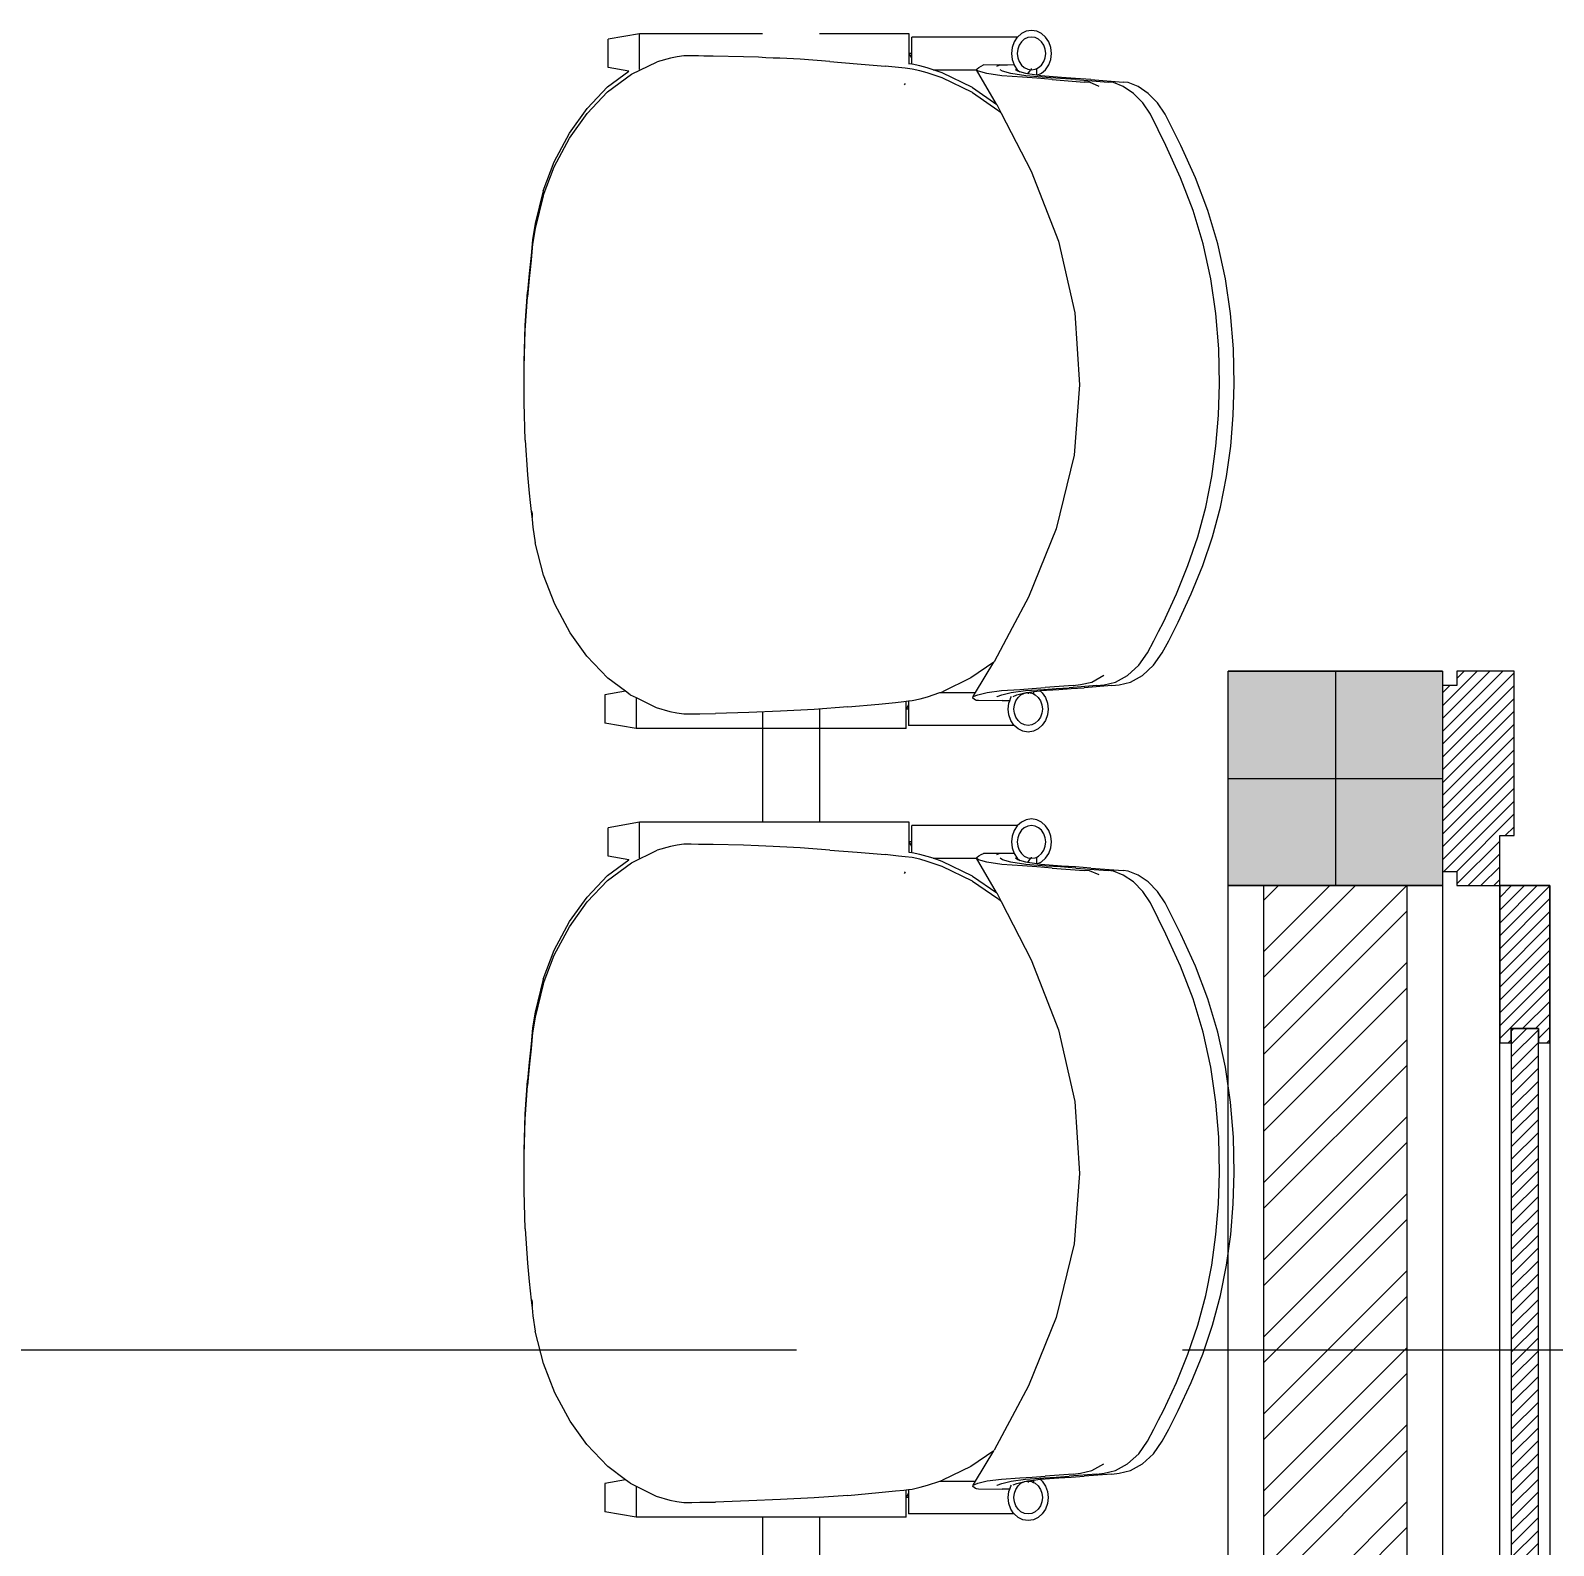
# Model space of a CAD drawing. Header units: millimetres. Extents: x -280308 to 6402717, y -14 to 2073074.
# Drawn here: x 28282 to 29347, y 750937 to 751997 of the extents above; entities that cross this region are included whole.
import ezdxf
from ezdxf.enums import TextEntityAlignment as Align

# ---------------------------------------------------------------- set-up
doc = ezdxf.new("R2010")
doc.units = ezdxf.units.MM
doc.linetypes.add('ACAD_ISO03W100', pattern=[30, 12, -18])
doc.linetypes.add('ACAD_ISO08W100', pattern=[36, 24, -3, 6, -3])
doc.layers.get('0').update_dxf_attribs({"lineweight": 0})
for name, color, linetype, lineweight in [('_Door & Window', 1, 'Continuous', 0), ('A-ALINE-1', 91, 'Continuous', 20), ('A-ALINE-3', 111, 'Continuous', 15), ('A-ALINE-6', 117, 'Continuous', 9), ('A-ANNOTATION', 144, 'Continuous', 0), ('A-Furn', 250, 'Continuous', 0), ('A-FURN-EQPM', 177, 'Continuous', 0)]:
    doc.layers.add(name, color=color, linetype=linetype, lineweight=lineweight)
doc.layers.add('A-FILL-1', color=7, linetype='Continuous', lineweight=0, true_color=0x454545)
doc.layers.add('A-TEXT', color=254, linetype='Continuous')
doc.styles.add('CENTURY', font='GOTHIC.TTF')
doc.styles.get("Standard").update_dxf_attribs({"font": 'arial.ttf'})
pattern_1 = [(135, (51.1804, 3e-10), (-4.490128, -4.490128), [])]

# ---------------------------------------------------------------- blocks, each defined once
blk = doc.blocks.new('*U539')
at = {"layer": 'A-ANNOTATION', "linetype": 'ACAD_ISO08W100', "ltscale": 0.25}
blk.add_lwpolyline([(0, -7.6411), (0, -228.3482)], dxfattribs=at)
at = {"layer": 'A-TEXT'}
blk.add_attdef('N', text='', height=0.9, dxfattribs=at).set_placement((0, 2.75), align=Align.MIDDLE_CENTER)
blk = doc.blocks.new('A$Cf37525da')
at = {"color": 124, "xscale": -360.0000000000001, "yscale": 360.0000000000001, "zscale": 360.0000000000001, "rotation": 270}
blk.add_blockref('*U539', (4643.8, -5900), dxfattribs=at)
blk = doc.blocks.new('kursi 2')
at = {"color": 0, "linetype": 'ByBlock', "lineweight": -2}
for p, q in [((149299.2, 68680.1), (149295.8, 68678.5)), ((149302.8, 68680.6), (149299.2, 68680.1)), ((149306.5, 68680.1), (149302.8, 68680.6)), ((149309.8, 68678.5), (149306.5, 68680.1)), ((149028.7, 68678.2), (149006.7, 68674.4)), ((149006.7, 68654.6), (149006.7, 68674.4)), ((149114.6, 68678.2), (149028.7, 68678.2)), ((149028.7, 68653.3), (149028.7, 68678.2)), ((149217.4, 68678.2), (149154.6, 68678.2)), ((149217.4, 68657.2), (149217.4, 68678.2)), ((149293.1, 68676), (149219.2, 68676)), ((149219.2, 68657), (149219.2, 68676)), ((149289.3, 68668.7), (149288.8, 68664.5)), ((149290.7, 68672.6), (149289.3, 68668.7)), ((149292.9, 68675.9), (149290.7, 68672.6)), ((149293.1, 68676), (149292.9, 68675.9)), ((149295.8, 68678.5), (149293.1, 68676)), ((149294.2, 68670.3), (149293.2, 68667.5)), ((149295.8, 68672.6), (149294.2, 68670.3)), ((149297.8, 68674.5), (149295.8, 68672.6)), ((149300.2, 68675.6), (149297.8, 68674.5)), ((149302.8, 68676), (149300.2, 68675.6)), ((149305.4, 68675.6), (149302.8, 68676)), ((149307.8, 68674.5), (149305.4, 68675.6)), ((149309.9, 68672.6), (149307.8, 68674.5)), ((149312.7, 68675.9), (149309.8, 68678.5)), ((149311.5, 68670.3), (149309.9, 68672.6)), ((149312.5, 68667.5), (149311.5, 68670.3)), ((149315, 68672.6), (149312.7, 68675.9)), ((149316.4, 68668.7), (149315, 68672.6)), ((149316.8, 68664.5), (149316.4, 68668.7)), ((149023, 68650), (149041.1, 68658.6)), ((149050.3, 68661.2), (149041.1, 68658.6)), ((149055, 68662.2), (149050.3, 68661.2)), ((149059.8, 68662.9), (149055, 68662.2)), ((149064.9, 68662.8), (149059.8, 68662.9)), ((149070, 68662.8), (149064.9, 68662.8)), ((149073.6, 68662.7), (149070, 68662.8)), ((149080.2, 68662.6), (149073.6, 68662.7)), ((149101.4, 68662.1), (149080.2, 68662.6)), ((149111.8, 68661.8), (149101.4, 68662.1)), ((149117, 68661.5), (149111.8, 68661.8)), ((149122.2, 68661.3), (149117, 68661.5)), ((149126.9, 68661.1), (149122.2, 68661.3)), ((149131.7, 68660.9), (149126.9, 68661.1)), ((149141.1, 68660.4), (149131.7, 68660.9)), ((149161.8, 68658.9), (149141.1, 68660.4)), ((149161.8, 68658.9), (149181, 68657.3)), ((149219.2, 68664.5), (149217.4, 68664.5)), ((149219.2, 68661.5), (149217.4, 68664.5)), ((149288.8, 68664.5), (149289.3, 68660.3)), ((149289.3, 68660.3), (149290.7, 68656.5)), ((149293.2, 68667.5), (149292.8, 68664.5)), ((149292.8, 68664.5), (149293.2, 68661.5)), ((149293.2, 68661.5), (149294.2, 68658.8)), ((149294.2, 68658.8), (149295.8, 68656.4)), ((149309.9, 68656.4), (149311.5, 68658.8)), ((149311.5, 68658.8), (149312.5, 68661.5)), ((149312.8, 68664.5), (149312.5, 68667.5)), ((149312.5, 68661.5), (149312.8, 68664.5)), ((149315, 68656.5), (149316.4, 68660.3)), ((149316.4, 68660.3), (149316.8, 68664.5)), ((149006.4, 68641.1), (149021.2, 68652.1)), ((149006.4, 68637.6), (149023, 68650)), ((149021.2, 68652.1), (149006.7, 68654.6)), ((149021.2, 68652.1), (149021.3, 68652.1)), ((149181, 68657.3), (149200.5, 68655.6)), ((149209.9, 68654.6), (149200.5, 68655.6)), ((149214.6, 68654.1), (149209.9, 68654.6)), ((149219.3, 68653.5), (149214.6, 68654.1)), ((149219.2, 68657), (149217.4, 68657.2)), ((149217.4, 68657.1), (149217.4, 68657.2)), ((149219.3, 68657), (149219.2, 68657)), ((149224.7, 68655.8), (149219.3, 68657)), ((149224.7, 68652.3), (149219.3, 68653.5)), ((149230, 68654.4), (149224.7, 68655.8)), ((149230, 68650.9), (149224.7, 68652.3)), ((149234, 68653), (149230, 68654.4)), ((149240.4, 68647.4), (149230, 68650.9)), ((149240.4, 68650.9), (149234, 68653)), ((149234, 68653), (149264.3, 68653)), ((149261.5, 68640.6), (149240.4, 68650.9)), ((149261.5, 68637.1), (149240.4, 68647.4)), ((149264.2, 68653.1), (149264.9, 68653.8)), ((149265.8, 68652.1), (149264.2, 68653.1)), ((149264.3, 68653), (149264.2, 68653.1)), ((149278.4, 68629.1), (149264.3, 68653)), ((149264.9, 68653.8), (149266.1, 68654.7)), ((149271.6, 68650.5), (149265.8, 68652.1)), ((149266.1, 68654.7), (149267.7, 68655.7)), ((149267.7, 68655.7), (149269.4, 68656.5)), ((149280.2, 68656.4), (149269.4, 68656.5)), ((149282.2, 68648.9), (149271.6, 68650.5)), ((149278.6, 68655.7), (149280.2, 68656.4)), ((149280.2, 68656.4), (149280.3, 68656.5)), ((149286, 68656.4), (149280.2, 68656.4)), ((149290.7, 68656.4), (149280.3, 68656.5)), ((149281, 68653), (149280.9, 68653)), ((149282.5, 68652), (149281, 68653)), ((149296.5, 68647.8), (149282.2, 68648.9)), ((149288.3, 68650.4), (149282.5, 68652)), ((149298.9, 68648.8), (149288.3, 68650.4)), ((149290.7, 68656.5), (149290.7, 68656.4)), ((149290.7, 68656.4), (149292.9, 68653.1)), ((149293.2, 68652), (149291.7, 68653)), ((149292.9, 68653.1), (149294.7, 68651.6)), ((149294.7, 68651.6), (149293.2, 68652)), ((149299, 68650.4), (149294.7, 68651.6)), ((149295.8, 68656.4), (149297.8, 68654.6)), ((149306.5, 68647.1), (149296.5, 68647.8)), ((149297.8, 68654.6), (149300.2, 68653.4)), ((149313.2, 68647.7), (149298.9, 68648.8)), ((149300.1, 68650.2), (149299, 68650.4)), ((149302, 68652.8), (149300.1, 68650.2)), ((149306.5, 68649.2), (149300.1, 68650.2)), ((149300.2, 68653.4), (149302.8, 68653)), ((149302.8, 68653), (149302.8, 68653.9)), ((149302.8, 68653), (149305.4, 68653.4)), ((149305.4, 68653.4), (149306.5, 68653.9)), ((149306.5, 68653.9), (149307.8, 68654.6)), ((149306.5, 68649.2), (149306.5, 68653.9)), ((149306.9, 68649.2), (149306.5, 68649.2)), ((149306.9, 68649.2), (149309.8, 68650.6)), ((149309.5, 68648.8), (149306.9, 68649.2)), ((149307.8, 68654.6), (149309.9, 68656.4)), ((149323.8, 68647.7), (149309.5, 68648.8)), ((149309.8, 68650.6), (149312.7, 68653.1)), ((149312.7, 68653.1), (149315, 68656.5)), ((149323.2, 68647), (149313.2, 68647.7)), ((149333.7, 68647), (149323.8, 68647.7)), ((148992, 68626), (149006.4, 68641.1)), ((148992, 68622.5), (149006.4, 68637.6)), ((149214.4, 68643.6), (149213.8, 68642.6)), ((149261.5, 68640.6), (149278.5, 68628.9)), ((149261.5, 68637.1), (149279.3, 68624.9)), ((149317.2, 68646.3), (149306.5, 68647.1)), ((149317.2, 68646.3), (149339.8, 68644.5)), ((149333.9, 68646.2), (149323.2, 68647)), ((149344.3, 68646.2), (149333.7, 68647)), ((149333.9, 68646.2), (149356.5, 68644.5)), ((149343.4, 68644.3), (149339.8, 68644.5)), ((149350.3, 68641.5), (149343.4, 68644.3)), ((149344.3, 68646.2), (149366.9, 68644.5)), ((149360.1, 68644.2), (149356.5, 68644.5)), ((149367, 68641.4), (149360.1, 68644.2)), ((149370.4, 68644.2), (149366.9, 68644.5)), ((149374.2, 68636.5), (149367, 68641.4)), ((149377.4, 68641.4), (149370.4, 68644.2)), ((149384.5, 68636.5), (149377.4, 68641.4)), ((148979.7, 68608.7), (148992, 68626)), ((149278.4, 68629.1), (149278.5, 68628.9)), ((149278.5, 68628.9), (149281.6, 68622.8)), ((149380.8, 68629.9), (149374.2, 68636.5)), ((149386, 68622), (149380.8, 68629.9)), ((149391.1, 68629.9), (149384.5, 68636.5)), ((149396.3, 68622), (149391.1, 68629.9)), ((148979.7, 68605.3), (148992, 68622.5)), ((149279.3, 68624.9), (149281.6, 68622.8)), ((149281.6, 68622.8), (149302.7, 68582.1)), ((149396.9, 68600), (149386, 68622)), ((149407.2, 68600), (149396.3, 68622)), ((148969.1, 68588.7), (148979.7, 68608.7)), ((148969.1, 68585.3), (148979.7, 68605.3)), ((149407.1, 68577.6), (149396.9, 68600)), ((149417.5, 68577.6), (149407.2, 68600)), ((148961.3, 68568.5), (148969.1, 68588.7)), ((148961.3, 68565), (148969.1, 68585.3)), ((149302.7, 68582.1), (149321.8, 68533.1)), ((149415.9, 68554.7), (149407.1, 68577.6)), ((149426.2, 68554.7), (149417.5, 68577.6)), ((148961.3, 68568.5), (148955.6, 68545.5)), ((148961.3, 68565), (148955.6, 68542.1)), ((149422.9, 68531.3), (149415.9, 68554.7)), ((149433.2, 68531.3), (149426.2, 68554.7)), ((148955.6, 68545.5), (148953.9, 68534.4)), ((148955.6, 68542.1), (148953.9, 68531)), ((148953.9, 68534.4), (148953.3, 68528.8)), ((148953.9, 68531), (148953.3, 68525.4)), ((149321.8, 68533.1), (149333.1, 68483)), ((149428.2, 68506.9), (149422.9, 68531.3)), ((149438.5, 68506.9), (149433.2, 68531.3)), ((148952.9, 68523.2), (148952.2, 68516.9)), ((148952.9, 68519.8), (148952.2, 68513.4)), ((148953.3, 68528.8), (148952.9, 68523.2)), ((148953.3, 68525.4), (148952.9, 68519.8)), ((148951.5, 68510.5), (148950.3, 68497.7)), ((148952.2, 68516.9), (148951.5, 68510.5)), ((148952.2, 68513.4), (148951.5, 68507.1)), ((148951.5, 68507.1), (148950.3, 68494.3)), ((149431.8, 68482.5), (149428.2, 68506.9)), ((149442.1, 68482.5), (149438.5, 68506.9)), ((148948.8, 68474.1), (148950.3, 68497.7)), ((148948.8, 68470.6), (148950.3, 68494.3)), ((149333.1, 68483), (149336.5, 68432.6)), ((149433.8, 68457.9), (149431.8, 68482.5)), ((149444.1, 68457.9), (149442.1, 68482.5)), ((148947.9, 68448.6), (148948.8, 68474.1)), ((148947.9, 68445.1), (148948.8, 68470.6)), ((149434.3, 68433.1), (149433.8, 68457.9)), ((149444.6, 68433.1), (149444.1, 68457.9)), ((148947.9, 68445.1), (148947.9, 68448.6)), ((148947.9, 68423.6), (148947.9, 68445.1)), ((148947.9, 68423.5), (148947.9, 68423.6)), ((148947.9, 68420.1), (148947.9, 68423.5)), ((149336.5, 68432.6), (149332.6, 68383.5)), ((149433.6, 68411.4), (149434.3, 68433.1)), ((149443.9, 68411.4), (149444.6, 68433.1)), ((148948.8, 68393.9), (148947.9, 68420.1)), ((149431.9, 68389.9), (149433.6, 68411.4)), ((149442.2, 68389.9), (149443.9, 68411.4)), ((148948.8, 68393.9), (148950.4, 68369.8)), ((149332.6, 68383.5), (149320.2, 68331.9)), ((149428.9, 68368.5), (149431.9, 68389.9)), ((149439.2, 68368.5), (149442.2, 68389.9)), ((148950.4, 68369.8), (148951.6, 68356.9)), ((149424.7, 68347.2), (149428.9, 68368.5)), ((149435, 68347.2), (149439.2, 68368.5)), ((148951.6, 68356.9), (148952.3, 68350.5)), ((148952.3, 68350.5), (148953, 68344.1)), ((148953, 68344.1), (148953.5, 68338.6)), ((148953.3, 68344.1), (148953.5, 68342.1)), ((148953.5, 68342.1), (148953.7, 68339.8)), ((148953.5, 68338.6), (148954.1, 68333.2)), ((149419.1, 68326.5), (149424.7, 68347.2)), ((149429.4, 68326.5), (149435, 68347.2)), ((148954.1, 68333.2), (148955.8, 68322.2)), ((149320.2, 68331.9), (149300.8, 68284.1)), ((148961.6, 68299.6), (148955.8, 68322.2)), ((149412.3, 68306.3), (149419.1, 68326.5)), ((149422.6, 68306.3), (149429.4, 68326.5)), ((148969.4, 68279.2), (148961.6, 68299.6)), ((149404.2, 68286.4), (149412.3, 68306.3)), ((149414.5, 68286.4), (149422.6, 68306.3)), ((149395.1, 68266.8), (149404.2, 68286.4)), ((149405.4, 68266.8), (149414.5, 68286.4)), ((148980.1, 68259.3), (148969.4, 68279.2)), ((149300.8, 68284.1), (149289.4, 68262.7)), ((149391.8, 68260.2), (149395.1, 68266.8)), ((149402.1, 68260.2), (149405.4, 68266.8)), ((148991.9, 68242.9), (148980.1, 68259.3)), ((149289.4, 68262.7), (149276.8, 68239)), ((149384, 68245.3), (149388.4, 68253.7)), ((149388.4, 68253.7), (149391.8, 68260.2)), ((149394.3, 68245.3), (149398.8, 68253.7)), ((149398.8, 68253.7), (149402.1, 68260.2)), ((149006.6, 68227.6), (148991.9, 68242.9)), ((149377.9, 68236.6), (149384, 68245.3)), ((149388.2, 68236.6), (149394.3, 68245.3)), ((149276.5, 68238.6), (149260.5, 68227.7)), ((149263.8, 68217.4), (149276.5, 68238.6)), ((149276.5, 68238.6), (149276.8, 68239)), ((149370.1, 68229.5), (149377.9, 68236.6)), ((149380.4, 68229.5), (149388.2, 68236.6)), ((149018.9, 68218.4), (149006.6, 68227.6)), ((149260.5, 68227.7), (149240.5, 68218)), ((149332, 68222.4), (149312.5, 68220.9)), ((149348.6, 68222.3), (149329.2, 68220.8)), ((149332, 68222.4), (149337.1, 68223)), ((149337.1, 68223), (149345, 68224.8)), ((149359, 68222.3), (149339.7, 68220.8)), ((149345, 68224.8), (149353.4, 68229.6)), ((149348.6, 68222.3), (149353.8, 68222.9)), ((149353.8, 68222.9), (149361.7, 68224.7)), ((149359, 68222.3), (149364.2, 68222.9)), ((149361.7, 68224.7), (149370.1, 68229.5)), ((149364.2, 68222.9), (149372.1, 68224.7)), ((149372.1, 68224.7), (149380.4, 68229.5)), ((149018.9, 68218.4), (149004.4, 68215.9)), ((149004.4, 68215.9), (149004.4, 68196)), ((149022.2, 68215.9), (149018.9, 68218.4)), ((149022.2, 68215.9), (149026.4, 68213.9)), ((149026.4, 68213.9), (149040.3, 68207)), ((149026.4, 68213.9), (149026.4, 68192.2)), ((149196.1, 68209.3), (149207.8, 68210.5)), ((149207.8, 68210.5), (149213.6, 68211.2)), ((149213.6, 68211.2), (149215.1, 68211.4)), ((149215.1, 68211.4), (149216.9, 68211.6)), ((149215.1, 68192.2), (149215.1, 68211.4)), ((149216.9, 68211.6), (149219.5, 68211.9)), ((149216.9, 68211.6), (149216.9, 68194.4)), ((149219.5, 68211.9), (149224.9, 68213.1)), ((149224.9, 68213.1), (149230.2, 68214.5)), ((149230.2, 68214.5), (149238.8, 68217.4)), ((149238.8, 68217.4), (149240.5, 68218)), ((149238.8, 68217.4), (149263.8, 68217.4)), ((149261.9, 68213.6), (149262, 68214.6)), ((149263.6, 68212.1), (149261.9, 68213.6)), ((149262, 68214.6), (149263.8, 68217.4)), ((149262, 68214.6), (149265.3, 68215.9)), ((149264.5, 68211.9), (149263.6, 68212.1)), ((149265.7, 68211.8), (149264.5, 68211.9)), ((149265.3, 68215.9), (149271.9, 68217.6)), ((149282.4, 68211.7), (149265.7, 68211.8)), ((149271.9, 68217.6), (149281.9, 68218.8)), ((149278.7, 68214.5), (149278.8, 68214.6)), ((149278.8, 68214.6), (149282, 68215.8)), ((149281.9, 68218.8), (149294.8, 68219.7)), ((149282, 68215.8), (149288.6, 68217.5)), ((149283.8, 68211.7), (149282.4, 68211.8)), ((149283.8, 68211.7), (149282.4, 68211.7)), ((149287.6, 68211.7), (149283.8, 68211.7)), ((149287, 68210.1), (149287.6, 68211.7)), ((149287.6, 68211.7), (149288.4, 68214)), ((149288.4, 68214), (149288.9, 68214.7)), ((149288.6, 68217.5), (149298.6, 68218.8)), ((149290.1, 68214.8), (149292.7, 68215.8)), ((149290.9, 68208.9), (149291.9, 68211.7)), ((149291.9, 68211.7), (149293.5, 68214.1)), ((149292.7, 68215.8), (149299.2, 68217.5)), ((149293.5, 68214.1), (149295.5, 68215.9)), ((149294.8, 68219.7), (149303.4, 68220.3)), ((149295.5, 68215.9), (149298, 68217.1)), ((149298, 68217.1), (149300.5, 68217.4)), ((149298.6, 68218.8), (149311.5, 68219.6)), ((149299.2, 68217.5), (149300, 68217.6)), ((149300, 68217.6), (149304.2, 68218.1)), ((149300.5, 68217.4), (149303.1, 68217.1)), ((149300.5, 68217.4), (149300.5, 68216.6)), ((149303.1, 68217.1), (149304.2, 68216.6)), ((149303.4, 68220.3), (149312.5, 68220.9)), ((149304.2, 68218.1), (149308.9, 68218.7)), ((149304.2, 68218.1), (149304.2, 68216.6)), ((149304.2, 68216.6), (149305.5, 68215.9)), ((149305.5, 68215.9), (149307.6, 68214.1)), ((149307.6, 68214.1), (149309.2, 68211.7)), ((149308.9, 68218.7), (149309.2, 68218.8)), ((149308.9, 68218.7), (149310.4, 68217.3)), ((149309.2, 68218.8), (149322, 68219.6)), ((149309.2, 68211.7), (149310.2, 68208.9)), ((149310.4, 68217.3), (149312.7, 68214)), ((149311.5, 68219.6), (149320.1, 68220.2)), ((149312.7, 68214), (149314.1, 68210.1)), ((149320.1, 68220.2), (149329.2, 68220.8)), ((149322, 68219.6), (149330.6, 68220.2)), ((149330.6, 68220.2), (149339.7, 68220.8)), ((149040.3, 68207), (149049.8, 68204.2)), ((149049.8, 68204.2), (149054.7, 68203.2)), ((149054.7, 68203.2), (149059.7, 68202.5)), ((149059.7, 68202.5), (149065.3, 68202.6)), ((149065.3, 68202.6), (149070.8, 68202.6)), ((149070.8, 68202.6), (149081.9, 68202.8)), ((149105.2, 68203.5), (149081.9, 68202.8)), ((149127.3, 68204.4), (149105.2, 68203.5)), ((149114.6, 68203.9), (149114.6, 68126.7)), ((149150.8, 68205.7), (149127.3, 68204.4)), ((149174.3, 68207.5), (149150.8, 68205.7)), ((149154.6, 68206), (149154.6, 68126.7)), ((149174.3, 68207.5), (149196.1, 68209.3)), ((149216.9, 68208.9), (149215.1, 68205.9)), ((149216.9, 68205.9), (149215.1, 68205.9)), ((149286.5, 68205.9), (149287, 68210.1)), ((149287, 68201.8), (149286.5, 68205.9)), ((149288.4, 68197.9), (149287, 68201.8)), ((149290.5, 68205.9), (149290.9, 68208.9)), ((149290.9, 68203), (149290.5, 68205.9)), ((149291.9, 68200.2), (149290.9, 68203)), ((149293.5, 68197.8), (149291.9, 68200.2)), ((149309.2, 68200.2), (149307.6, 68197.8)), ((149310.2, 68203), (149309.2, 68200.2)), ((149310.2, 68208.9), (149310.5, 68205.9)), ((149310.5, 68205.9), (149310.2, 68203)), ((149314.1, 68201.8), (149312.7, 68197.9)), ((149314.1, 68210.1), (149314.5, 68205.9)), ((149314.5, 68205.9), (149314.1, 68201.8)), ((149026.4, 68192.2), (149004.4, 68196)), ((149114.6, 68192.2), (149026.4, 68192.2)), ((149154.6, 68192.2), (149114.6, 68192.2)), ((149215.1, 68192.2), (149154.6, 68192.2)), ((149290.8, 68194.4), (149216.9, 68194.4)), ((149290.6, 68194.6), (149288.4, 68197.9)), ((149290.8, 68194.4), (149290.6, 68194.6)), ((149293.5, 68192), (149290.8, 68194.4)), ((149295.5, 68196), (149293.5, 68197.8)), ((149296.9, 68190.4), (149293.5, 68192)), ((149298, 68194.8), (149295.5, 68196)), ((149300.5, 68189.8), (149296.9, 68190.4)), ((149300.5, 68194.4), (149298, 68194.8)), ((149303.1, 68194.8), (149300.5, 68194.4)), ((149304.2, 68190.4), (149300.5, 68189.8)), ((149305.5, 68196), (149303.1, 68194.8)), ((149307.5, 68192), (149304.2, 68190.4)), ((149307.6, 68197.8), (149305.5, 68196)), ((149310.4, 68194.6), (149307.5, 68192)), ((149312.7, 68197.9), (149310.4, 68194.6)), ((149028.7, 68126.7), (149006.7, 68122.9)), ((149114.6, 68126.7), (149028.7, 68126.7)), ((149028.7, 68101.7), (149028.7, 68126.7)), ((149154.6, 68126.7), (149114.6, 68126.7)), ((149217.4, 68126.7), (149154.6, 68126.7)), ((149217.4, 68105.6), (149217.4, 68126.7)), ((149295.8, 68126.9), (149293.1, 68124.5)), ((149299.2, 68128.5), (149295.8, 68126.9)), ((149302.8, 68129.1), (149299.2, 68128.5)), ((149306.5, 68128.5), (149302.8, 68129.1)), ((149309.8, 68126.9), (149306.5, 68128.5)), ((149312.7, 68124.3), (149309.8, 68126.9)), ((149006.7, 68103.1), (149006.7, 68122.9)), ((149293.1, 68124.5), (149219.2, 68124.5)), ((149219.2, 68105.4), (149219.2, 68124.5)), ((149289.3, 68117.1), (149288.8, 68113)), ((149290.7, 68121), (149289.3, 68117.1)), ((149292.9, 68124.3), (149290.7, 68121)), ((149293.2, 68115.9), (149292.8, 68113)), ((149293.1, 68124.5), (149292.9, 68124.3)), ((149294.2, 68118.7), (149293.2, 68115.9)), ((149295.8, 68121.1), (149294.2, 68118.7)), ((149297.8, 68122.9), (149295.8, 68121.1)), ((149300.2, 68124.1), (149297.8, 68122.9)), ((149302.8, 68124.5), (149300.2, 68124.1)), ((149305.4, 68124.1), (149302.8, 68124.5)), ((149307.8, 68122.9), (149305.4, 68124.1)), ((149309.9, 68121.1), (149307.8, 68122.9)), ((149311.5, 68118.7), (149309.9, 68121.1)), ((149312.5, 68115.9), (149311.5, 68118.7)), ((149312.8, 68113), (149312.5, 68115.9)), ((149315, 68121), (149312.7, 68124.3)), ((149316.4, 68117.1), (149315, 68121)), ((149316.8, 68113), (149316.4, 68117.1)), ((149023, 68098.4), (149041.1, 68107.1)), ((149050.3, 68109.7), (149041.1, 68107.1)), ((149055, 68110.6), (149050.3, 68109.7)), ((149059.8, 68111.3), (149055, 68110.6)), ((149064.9, 68111.3), (149059.8, 68111.3)), ((149070, 68111.2), (149064.9, 68111.3)), ((149073.6, 68111.2), (149070, 68111.2)), ((149080.2, 68111.1), (149073.6, 68111.2)), ((149101.4, 68110.6), (149080.2, 68111.1)), ((149111.8, 68110.2), (149101.4, 68110.6)), ((149117, 68110), (149111.8, 68110.2)), ((149122.2, 68109.8), (149117, 68110)), ((149126.9, 68109.6), (149122.2, 68109.8)), ((149131.7, 68109.3), (149126.9, 68109.6)), ((149141.1, 68108.8), (149131.7, 68109.3)), ((149161.8, 68107.3), (149141.1, 68108.8)), ((149161.8, 68107.3), (149181, 68105.8)), ((149181, 68105.8), (149200.5, 68104.1)), ((149209.9, 68103), (149200.5, 68104.1)), ((149219.2, 68113), (149217.4, 68113)), ((149219.2, 68110), (149217.4, 68113)), ((149219.2, 68105.4), (149217.4, 68105.6)), ((149217.4, 68105.6), (149217.4, 68105.6)), ((149219.3, 68105.4), (149219.2, 68105.4)), ((149224.7, 68104.2), (149219.3, 68105.4)), ((149230, 68102.8), (149224.7, 68104.2)), ((149266.1, 68103.2), (149267.7, 68104.1)), ((149267.7, 68104.1), (149269.4, 68104.9)), ((149280.2, 68104.9), (149269.4, 68104.9)), ((149278.6, 68104.1), (149280.2, 68104.9)), ((149286, 68104.9), (149280.2, 68104.9)), ((149280.2, 68104.9), (149280.3, 68104.9)), ((149290.7, 68104.9), (149280.3, 68104.9)), ((149288.8, 68113), (149289.3, 68108.8)), ((149289.3, 68108.8), (149290.7, 68104.9)), ((149290.7, 68104.9), (149290.7, 68104.9)), ((149290.7, 68104.9), (149292.9, 68101.6)), ((149292.8, 68113), (149293.2, 68110)), ((149293.2, 68110), (149294.2, 68107.2)), ((149294.2, 68107.2), (149295.8, 68104.8)), ((149295.8, 68104.8), (149297.8, 68103)), ((149307.8, 68103), (149309.9, 68104.8)), ((149309.9, 68104.8), (149311.5, 68107.2)), ((149311.5, 68107.2), (149312.5, 68110)), ((149312.5, 68110), (149312.8, 68113)), ((149312.7, 68101.6), (149315, 68104.9)), ((149315, 68104.9), (149316.4, 68108.8)), ((149316.4, 68108.8), (149316.8, 68113)), ((149006.4, 68089.5), (149021.2, 68100.5)), ((149006.4, 68086.1), (149023, 68098.4)), ((149021.2, 68100.5), (149006.7, 68103.1)), ((149021.2, 68100.5), (149021.3, 68100.6)), ((149214.6, 68102.5), (149209.9, 68103)), ((149219.3, 68102), (149214.6, 68102.5)), ((149224.7, 68100.8), (149219.3, 68102)), ((149230, 68099.4), (149224.7, 68100.8)), ((149234, 68101.5), (149230, 68102.8)), ((149240.4, 68095.9), (149230, 68099.4)), ((149240.4, 68099.3), (149234, 68101.5)), ((149234, 68101.5), (149264.3, 68101.5)), ((149261.5, 68089), (149240.4, 68099.3)), ((149261.5, 68085.6), (149240.4, 68095.9)), ((149264.2, 68101.6), (149264.9, 68102.2)), ((149265.8, 68100.5), (149264.2, 68101.6)), ((149264.3, 68101.5), (149264.2, 68101.6)), ((149278.4, 68077.5), (149264.3, 68101.5)), ((149264.9, 68102.2), (149266.1, 68103.2)), ((149271.6, 68098.9), (149265.8, 68100.5)), ((149282.2, 68097.3), (149271.6, 68098.9)), ((149281, 68101.5), (149280.9, 68101.5)), ((149282.5, 68100.4), (149281, 68101.5)), ((149296.5, 68096.2), (149282.2, 68097.3)), ((149288.3, 68098.8), (149282.5, 68100.4)), ((149298.9, 68097.2), (149288.3, 68098.8)), ((149293.2, 68100.4), (149291.7, 68101.5)), ((149292.9, 68101.6), (149294.7, 68100)), ((149294.7, 68100), (149293.2, 68100.4)), ((149299, 68098.8), (149294.7, 68100)), ((149306.5, 68095.5), (149296.5, 68096.2)), ((149297.8, 68103), (149300.2, 68101.9)), ((149313.2, 68096.1), (149298.9, 68097.2)), ((149300.1, 68098.7), (149299, 68098.8)), ((149302, 68101.3), (149300.1, 68098.7)), ((149306.5, 68097.7), (149300.1, 68098.7)), ((149300.2, 68101.9), (149302.8, 68101.5)), ((149302.8, 68101.5), (149302.8, 68102.3)), ((149302.8, 68101.5), (149305.4, 68101.9)), ((149305.4, 68101.9), (149306.5, 68102.3)), ((149306.5, 68102.3), (149307.8, 68103)), ((149306.5, 68097.7), (149306.5, 68102.3)), ((149306.9, 68097.6), (149306.5, 68097.7)), ((149317.2, 68094.7), (149306.5, 68095.5)), ((149306.9, 68097.6), (149309.8, 68099)), ((149309.5, 68097.2), (149306.9, 68097.6)), ((149323.8, 68096.1), (149309.5, 68097.2)), ((149309.8, 68099), (149312.7, 68101.6)), ((149323.2, 68095.5), (149313.2, 68096.1)), ((149317.2, 68094.7), (149339.8, 68093)), ((149333.9, 68094.7), (149323.2, 68095.5)), ((149333.7, 68095.5), (149323.8, 68096.1)), ((149344.3, 68094.7), (149333.7, 68095.5)), ((149333.9, 68094.7), (149356.5, 68092.9)), ((149344.3, 68094.7), (149366.9, 68092.9)), ((148992, 68074.4), (149006.4, 68089.5)), ((148992, 68071), (149006.4, 68086.1)), ((149214.4, 68092.1), (149213.8, 68091)), ((149261.5, 68089), (149278.5, 68077.4)), ((149261.5, 68085.6), (149279.3, 68073.4)), ((149343.4, 68092.7), (149339.8, 68093)), ((149350.3, 68089.9), (149343.4, 68092.7)), ((149360.1, 68092.6), (149356.5, 68092.9)), ((149367, 68089.8), (149360.1, 68092.6)), ((149370.4, 68092.6), (149366.9, 68092.9)), ((149374.2, 68085), (149367, 68089.8)), ((149377.4, 68089.8), (149370.4, 68092.6)), ((149380.8, 68078.4), (149374.2, 68085)), ((149384.5, 68085), (149377.4, 68089.8)), ((149391.1, 68078.4), (149384.5, 68085)), ((148979.7, 68057.2), (148992, 68074.4)), ((149278.4, 68077.5), (149278.5, 68077.4)), ((149278.5, 68077.4), (149281.6, 68071.2)), ((149279.3, 68073.4), (149281.6, 68071.2)), ((149386, 68070.4), (149380.8, 68078.4)), ((149396.3, 68070.4), (149391.1, 68078.4)), ((148979.7, 68053.7), (148992, 68071)), ((149281.6, 68071.2), (149302.7, 68030.5)), ((149396.9, 68048.5), (149386, 68070.4)), ((149407.2, 68048.5), (149396.3, 68070.4)), ((148969.1, 68037.2), (148979.7, 68057.2)), ((148969.1, 68033.7), (148979.7, 68053.7)), ((149407.1, 68026.1), (149396.9, 68048.5)), ((149417.5, 68026.1), (149407.2, 68048.5)), ((148961.3, 68016.9), (148969.1, 68037.2)), ((148961.3, 68013.5), (148969.1, 68033.7)), ((149302.7, 68030.5), (149321.8, 67981.5)), ((149415.9, 68003.2), (149407.1, 68026.1)), ((149426.2, 68003.2), (149417.5, 68026.1)), ((148961.3, 68016.9), (148955.6, 67994)), ((148961.3, 68013.5), (148955.6, 67990.5)), ((149422.9, 67979.8), (149415.9, 68003.2)), ((149433.2, 67979.8), (149426.2, 68003.2)), ((148955.6, 67994), (148953.9, 67982.9)), ((148955.6, 67990.5), (148953.9, 67979.4)), ((148953.3, 67977.3), (148952.9, 67971.7)), ((148953.9, 67982.9), (148953.3, 67977.3)), ((148953.9, 67979.4), (148953.3, 67973.8)), ((149321.8, 67981.5), (149333.1, 67931.5)), ((149428.2, 67955.4), (149422.9, 67979.8)), ((149438.5, 67955.4), (149433.2, 67979.8)), ((148952.9, 67971.7), (148952.2, 67965.3)), ((148952.9, 67968.2), (148952.2, 67961.9)), ((148953.3, 67973.8), (148952.9, 67968.2)), ((148951.5, 67959), (148950.3, 67946.2)), ((148951.5, 67955.5), (148950.3, 67942.7)), ((148952.2, 67965.3), (148951.5, 67959)), ((148952.2, 67961.9), (148951.5, 67955.5)), ((149431.8, 67930.9), (149428.2, 67955.4)), ((149442.1, 67930.9), (149438.5, 67955.4)), ((148948.8, 67922.5), (148950.3, 67946.2)), ((148948.8, 67919.1), (148950.3, 67942.7)), ((149333.1, 67931.5), (149336.5, 67881)), ((149433.8, 67906.4), (149431.8, 67930.9)), ((149444.1, 67906.4), (149442.1, 67930.9)), ((148947.9, 67897), (148948.8, 67922.5)), ((148947.9, 67893.6), (148948.8, 67919.1)), ((149434.3, 67881.6), (149433.8, 67906.4)), ((149444.6, 67881.6), (149444.1, 67906.4)), ((148947.9, 67893.6), (148947.9, 67897)), ((148947.9, 67872), (148947.9, 67893.6)), ((149336.5, 67881), (149332.6, 67831.9)), ((149433.6, 67859.9), (149434.3, 67881.6)), ((149443.9, 67859.9), (149444.6, 67881.6)), ((148947.9, 67872), (148947.9, 67872)), ((148947.9, 67868.6), (148947.9, 67872)), ((148948.8, 67842.4), (148947.9, 67868.6)), ((149431.9, 67838.4), (149433.6, 67859.9)), ((149442.2, 67838.4), (149443.9, 67859.9)), ((148948.8, 67842.4), (148950.4, 67818.3)), ((149428.9, 67817), (149431.9, 67838.4)), ((149439.2, 67817), (149442.2, 67838.4)), ((149332.6, 67831.9), (149320.2, 67780.3)), ((148950.4, 67818.3), (148951.6, 67805.4)), ((149424.7, 67795.6), (149428.9, 67817)), ((149435, 67795.6), (149439.2, 67817)), ((148951.6, 67805.4), (148952.3, 67799)), ((148952.3, 67799), (148953, 67792.5)), ((149419.1, 67774.9), (149424.7, 67795.6)), ((149429.4, 67774.9), (149435, 67795.6)), ((148953, 67792.5), (148953.5, 67787.1)), ((148953.3, 67792.6), (148953.5, 67790.5)), ((148953.5, 67790.5), (148953.7, 67788.3)), ((148953.5, 67787.1), (148954.1, 67781.6)), ((148954.1, 67781.6), (148955.8, 67770.7)), ((149320.2, 67780.3), (149300.8, 67732.6)), ((149412.3, 67754.7), (149419.1, 67774.9)), ((149422.6, 67754.7), (149429.4, 67774.9)), ((148961.6, 67748.1), (148955.8, 67770.7)), ((149404.2, 67734.9), (149412.3, 67754.7)), ((149414.5, 67734.9), (149422.6, 67754.7)), ((148969.4, 67727.7), (148961.6, 67748.1)), ((149300.8, 67732.6), (149289.4, 67711.1)), ((149395.1, 67715.3), (149404.2, 67734.9)), ((149405.4, 67715.3), (149414.5, 67734.9)), ((148980.1, 67707.8), (148969.4, 67727.7)), ((149289.4, 67711.1), (149276.8, 67687.5)), ((149391.8, 67708.7), (149395.1, 67715.3)), ((149402.1, 67708.7), (149405.4, 67715.3)), ((148991.9, 67691.4), (148980.1, 67707.8)), ((149384, 67693.8), (149388.4, 67702.1)), ((149388.4, 67702.1), (149391.8, 67708.7)), ((149394.3, 67693.8), (149398.8, 67702.1)), ((149398.8, 67702.1), (149402.1, 67708.7)), ((149006.6, 67676), (148991.9, 67691.4)), ((149377.9, 67685), (149384, 67693.8)), ((149388.2, 67685), (149394.3, 67693.8)), ((149276.5, 67687.1), (149260.5, 67676.1)), ((149263.8, 67665.9), (149276.5, 67687.1)), ((149276.5, 67687.1), (149276.8, 67687.5)), ((149345, 67673.2), (149353.4, 67678)), ((149361.7, 67673.2), (149370.1, 67677.9)), ((149370.1, 67677.9), (149377.9, 67685)), ((149372.1, 67673.2), (149380.4, 67677.9)), ((149380.4, 67677.9), (149388.2, 67685)), ((149018.9, 67666.8), (149006.6, 67676)), ((149260.5, 67676.1), (149240.5, 67666.5)), ((149271.9, 67666), (149281.9, 67667.3)), ((149281.9, 67667.3), (149294.8, 67668.2)), ((149288.6, 67665.9), (149298.6, 67667.2)), ((149294.8, 67668.2), (149303.4, 67668.7)), ((149298.6, 67667.2), (149311.5, 67668.1)), ((149303.4, 67668.7), (149312.5, 67669.4)), ((149304.2, 67666.6), (149308.9, 67667.2)), ((149308.9, 67667.2), (149310.4, 67665.8)), ((149308.9, 67667.2), (149309.2, 67667.2)), ((149309.2, 67667.2), (149322, 67668.1)), ((149311.5, 67668.1), (149320.1, 67668.6)), ((149332, 67670.8), (149312.5, 67669.4)), ((149320.1, 67668.6), (149329.2, 67669.3)), ((149322, 67668.1), (149330.6, 67668.6)), ((149348.6, 67670.7), (149329.2, 67669.3)), ((149330.6, 67668.6), (149339.7, 67669.3)), ((149332, 67670.8), (149337.1, 67671.4)), ((149337.1, 67671.4), (149345, 67673.2)), ((149359, 67670.7), (149339.7, 67669.3)), ((149348.6, 67670.7), (149353.8, 67671.4)), ((149353.8, 67671.4), (149361.7, 67673.2)), ((149359, 67670.7), (149364.2, 67671.4)), ((149364.2, 67671.4), (149372.1, 67673.2)), ((149018.9, 67666.8), (149004.4, 67664.3)), ((149004.4, 67664.3), (149004.4, 67644.5)), ((149022.2, 67664.4), (149018.9, 67666.8)), ((149022.2, 67664.4), (149026.4, 67662.3)), ((149026.4, 67662.3), (149040.3, 67655.4)), ((149026.4, 67662.3), (149026.4, 67640.7)), ((149174.3, 67655.9), (149196.1, 67657.8)), ((149196.1, 67657.8), (149207.8, 67659)), ((149207.8, 67659), (149213.6, 67659.6)), ((149213.6, 67659.6), (149215.1, 67659.8)), ((149215.1, 67659.8), (149216.9, 67660)), ((149215.1, 67640.7), (149215.1, 67659.8)), ((149216.9, 67657.4), (149215.1, 67654.4)), ((149216.9, 67660), (149219.5, 67660.3)), ((149216.9, 67660), (149216.9, 67642.9)), ((149219.5, 67660.3), (149224.9, 67661.6)), ((149224.9, 67661.6), (149230.2, 67663)), ((149230.2, 67663), (149238.8, 67665.9)), ((149238.8, 67665.9), (149240.5, 67666.5)), ((149238.8, 67665.9), (149263.8, 67665.9)), ((149261.9, 67662), (149262, 67663.1)), ((149263.6, 67660.6), (149261.9, 67662)), ((149262, 67663.1), (149263.8, 67665.9)), ((149262, 67663.1), (149265.3, 67664.4)), ((149264.5, 67660.4), (149263.6, 67660.6)), ((149265.7, 67660.2), (149264.5, 67660.4)), ((149265.3, 67664.4), (149271.9, 67666)), ((149282.4, 67660.1), (149265.7, 67660.2)), ((149278.7, 67663), (149278.8, 67663)), ((149278.8, 67663), (149282, 67664.3)), ((149282, 67664.3), (149288.6, 67665.9)), ((149283.8, 67660.2), (149282.4, 67660.1)), ((149283.8, 67660.2), (149282.4, 67660.2)), ((149287.6, 67660.2), (149283.8, 67660.2)), ((149286.5, 67654.4), (149287, 67658.6)), ((149287, 67658.6), (149287.6, 67660.2)), ((149287.6, 67660.2), (149288.4, 67662.4)), ((149288.4, 67662.4), (149288.9, 67663.1)), ((149290.1, 67663.2), (149292.7, 67664.3)), ((149290.5, 67654.4), (149290.9, 67657.4)), ((149290.9, 67657.4), (149291.9, 67660.1)), ((149291.9, 67660.1), (149293.5, 67662.5)), ((149292.7, 67664.3), (149299.2, 67665.9)), ((149293.5, 67662.5), (149295.5, 67664.4)), ((149295.5, 67664.4), (149298, 67665.5)), ((149298, 67665.5), (149300.5, 67665.9)), ((149299.2, 67665.9), (149300, 67666)), ((149300, 67666), (149304.2, 67666.6)), ((149300.5, 67665.9), (149303.1, 67665.5)), ((149300.5, 67665.9), (149300.5, 67665)), ((149303.1, 67665.5), (149304.2, 67665)), ((149304.2, 67666.6), (149304.2, 67665)), ((149304.2, 67665), (149305.5, 67664.4)), ((149305.5, 67664.4), (149307.6, 67662.5)), ((149307.6, 67662.5), (149309.2, 67660.1)), ((149309.2, 67660.1), (149310.2, 67657.4)), ((149310.2, 67657.4), (149310.5, 67654.4)), ((149310.4, 67665.8), (149312.7, 67662.4)), ((149312.7, 67662.4), (149314.1, 67658.6)), ((149314.1, 67658.6), (149314.5, 67654.4)), ((149040.3, 67655.4), (149049.8, 67652.6)), ((149049.8, 67652.6), (149054.7, 67651.7)), ((149054.7, 67651.7), (149059.7, 67651)), ((149059.7, 67651), (149065.3, 67651)), ((149065.3, 67651), (149070.8, 67651.1)), ((149070.8, 67651.1), (149081.9, 67651.2)), ((149105.2, 67652), (149081.9, 67651.2)), ((149127.3, 67652.9), (149105.2, 67652)), ((149150.8, 67654.2), (149127.3, 67652.9)), ((149174.3, 67655.9), (149150.8, 67654.2)), ((149216.9, 67654.4), (149215.1, 67654.4)), ((149287, 67650.2), (149286.5, 67654.4)), ((149288.4, 67646.3), (149287, 67650.2)), ((149290.6, 67643), (149288.4, 67646.3)), ((149290.9, 67651.4), (149290.5, 67654.4)), ((149291.9, 67648.6), (149290.9, 67651.4)), ((149293.5, 67646.3), (149291.9, 67648.6)), ((149295.5, 67644.4), (149293.5, 67646.3)), ((149307.6, 67646.3), (149305.5, 67644.4)), ((149309.2, 67648.6), (149307.6, 67646.3)), ((149310.2, 67651.4), (149309.2, 67648.6)), ((149310.5, 67654.4), (149310.2, 67651.4)), ((149312.7, 67646.3), (149310.4, 67643)), ((149314.1, 67650.2), (149312.7, 67646.3)), ((149314.5, 67654.4), (149314.1, 67650.2)), ((149026.4, 67640.7), (149004.4, 67644.5)), ((149114.6, 67640.7), (149026.4, 67640.7)), ((149114.6, 67640.7), (149114.6, 67575.1)), ((149154.6, 67640.7), (149114.6, 67640.7)), ((149154.6, 67640.7), (149154.6, 67575.1)), ((149215.1, 67640.7), (149154.6, 67640.7)), ((149290.8, 67642.9), (149216.9, 67642.9)), ((149290.8, 67642.9), (149290.6, 67643)), ((149293.5, 67640.5), (149290.8, 67642.9)), ((149296.9, 67638.8), (149293.5, 67640.5)), ((149298, 67643.3), (149295.5, 67644.4)), ((149300.5, 67638.3), (149296.9, 67638.8)), ((149300.5, 67642.9), (149298, 67643.3)), ((149303.1, 67643.3), (149300.5, 67642.9)), ((149304.2, 67638.8), (149300.5, 67638.3)), ((149305.5, 67644.4), (149303.1, 67643.3)), ((149307.5, 67640.5), (149304.2, 67638.8)), ((149310.4, 67643), (149307.5, 67640.5))]:
    blk.add_line(p, q, dxfattribs=at)
blk = doc.blocks.new('A$Ce288bb9c')
at = {"layer": 'A-Furn', "color": 0, "linetype": 'ByBlock', "lineweight": -2, "ltscale": 0.25}
blk.add_blockref('kursi 2', (-116910.4, -73582.5), dxfattribs=at)
blk = doc.blocks.new('A$Ccf87384a')
blk.add_wipeout([(-75, 75), (75, 75), (75, -75), (-75, -75)])
blk.add_wipeout([(-75, -75), (-75, 75), (75, 75), (75, -75)])
at = {"layer": 'A-FILL-1', "ltscale": 0.25}
h = blk.add_hatch(color=256, dxfattribs=at)
h.dxf.hatch_style = 1
h.paths.add_polyline_path([(-75, -75), (-75, 75), (75, 75), (75, -75)])
at = {"layer": 'A-ALINE-1'}
blk.add_lwpolyline([(-75, -75), (-75, 75), (75, 75), (75, -75)], close=True, dxfattribs=at)
at = {"layer": 'A-FILL-1', "ltscale": 0.25}
for p, q in [((0, 75), (0, -75)), ((-75, 0), (75, 0))]:
    blk.add_line(p, q, dxfattribs=at)
blk = doc.blocks.new('P180')
at = {"layer": 'A-Furn'}
h = blk.add_hatch(dxfattribs=at)
h.set_pattern_fill('ANSI31', color=256, scale=2, angle=450, style=0)
h.paths.add_polyline_path([(-30765.8, -2658.3), (-30755.8, -2658.3), (-30755.8, -2648.3), (-30625.8, -2648.3), (-30625.8, -2658.3), (-30615.8, -2658.3), (-30615.8, -2688.3), (-30650.8, -2688.3), (-30650.8, -2698.3), (-30765.8, -2698.3)])
h = blk.add_hatch(dxfattribs=at)
h.set_pattern_fill('ANSI31', color=256, scale=2, angle=450, style=0)
h.set_pattern_definition([(135, (51.1804, -604.547), (-4.490128, -4.490128), [])])
h.paths.add_polyline_path([(-30615.8, -3608.3), (-30505.8, -3608.3), (-30505.8, -3600.3), (-30515.8, -3600.3), (-30515.8, -3581.3), (-30505.8, -3581.3), (-30505.8, -3573.3), (-30615.8, -3573.3)])
h = blk.add_hatch(dxfattribs=at)
h.set_pattern_fill('ANSI31', color=256, scale=2, angle=450, style=0)
h.set_pattern_definition(pattern_1)
h.paths.add_polyline_path([(-29695.8, -3608.3), (-29805.8, -3608.3), (-29805.8, -3600.3), (-29795.8, -3600.3), (-29795.8, -3581.3), (-29805.8, -3581.3), (-29805.8, -3573.3), (-29695.8, -3573.3)])
h = blk.add_hatch(dxfattribs=at)
h.set_pattern_fill('ANSI31', color=256, scale=2, angle=450, style=0)
h.set_pattern_definition(pattern_1)
h.paths.add_polyline_path([(-29795.8, -3600.3), (-29795.8, -3581.3), (-30515.8, -3581.3), (-30515.8, -3600.3)])
h = blk.add_hatch(dxfattribs=at)
h.set_pattern_fill('ANSI31', color=256, scale=2, angle=450, style=0)
h.paths.add_polyline_path([(-30765.8, -3638.3), (-30755.8, -3638.3), (-30755.8, -3648.3), (-30625.8, -3648.3), (-30625.8, -3638.3), (-30615.8, -3638.3), (-30615.8, -3608.3), (-30650.8, -3608.3), (-30650.8, -3598.3), (-30765.8, -3598.3)])
at = {"layer": '_Door & Window'}
for points in [[(-30765.8, -2658.3), (-30755.8, -2658.3), (-30755.8, -2648.3), (-30625.8, -2648.3), (-30625.8, -2658.3), (-30615.8, -2658.3), (-30615.8, -2688.3), (-30650.8, -2688.3), (-30650.8, -2698.3), (-30765.8, -2698.3), (-30765.8, -2658.3)], [(-30615.8, -3608.3), (-30505.8, -3608.3), (-30505.8, -3600.3), (-30515.8, -3600.3), (-30515.8, -3581.3), (-30505.8, -3581.3), (-30505.8, -3573.3), (-30615.8, -3573.3), (-30615.8, -3608.3)], [(-29695.8, -3608.3), (-29805.8, -3608.3), (-29805.8, -3600.3), (-29795.8, -3600.3), (-29795.8, -3581.3), (-29805.8, -3581.3), (-29805.8, -3573.3), (-29695.8, -3573.3), (-29695.8, -3608.3)], [(-30765.8, -3638.3), (-30755.8, -3638.3), (-30755.8, -3648.3), (-30625.8, -3648.3), (-30625.8, -3638.3), (-30615.8, -3638.3), (-30615.8, -3608.3), (-30650.8, -3608.3), (-30650.8, -3598.3), (-30765.8, -3598.3), (-30765.8, -3638.3)]]:
    blk.add_lwpolyline(points, dxfattribs=at)
blk.add_lwpolyline([(-30615.8, -3608.3), (-30615.8, -3573.3), (-29695.8, -3573.3), (-29695.8, -3608.3)], close=True, dxfattribs=at)
at = {"layer": '_Door & Window', "linetype": 'ACAD_ISO03W100', "ltscale": 0.02}
blk.add_arc((-30640.5, -3634.6), 946.6, 3.7152, 88.5077, dxfattribs=at)
at = {"layer": 'A-Furn'}
blk.add_lwpolyline([(-29795.8, -3600.3), (-29795.8, -3581.3), (-30515.8, -3581.3), (-30515.8, -3600.3)], close=True, dxfattribs=at)
at = {"layer": 'Defpoints', "ltscale": 0.25, "insert": (-30585.6, -3496.2), "char_height": 30, "attachment_point": 1, "rotation": 270, "style": 'CENTURY'}
blk.add_mtext_dynamic_manual_height_columns('90', width=78.467, gutter_width=750, heights=[0], dxfattribs=at)
blk = doc.blocks.new('A$C7136d0a8')
at = {"layer": 'A-FILL-1', "ltscale": 0.25}
h = blk.add_hatch(dxfattribs=at)
h.set_pattern_fill('ANSI32', color=256, scale=4, angle=900)
h.set_pattern_definition([(225, (160275.378, -56581.9), (26.940768, -26.940768), []), (225, (160257.417, -56581.9), (26.940768, -26.940768), [])])
h.paths.add_polyline_path([(55597.2, -23282.7), (55597.2, -21032.7), (55697.2, -21032.7), (55697.2, -23282.7)])
at = {"color": 1, "ltscale": 0.25}
blk.add_lwpolyline([(55572.2, -21032.7), (55722.2, -21032.7), (55722.2, -20882.7), (55572.2, -20882.7)], close=True, dxfattribs=at)
at = {"layer": 'A-ALINE-3', "linetype": 'Continuous'}
blk.add_lwpolyline([(55597.2, -23282.7), (55597.2, -21032.7), (55697.2, -21032.7), (55697.2, -23282.7)], close=True, dxfattribs=at)
at = {"layer": 'A-ALINE-6'}
blk.add_lwpolyline([(55572.2, -23282.7), (55572.2, -21032.7), (55722.2, -21032.7), (55722.2, -23282.7)], close=True, dxfattribs=at)
at = {"ltscale": 0.25}
blk.add_blockref('A$Ccf87384a', (55647.2, -20957.7), dxfattribs=at)
at = {"rotation": 270}
blk.add_blockref('P180', (59370.5, -51648.5), dxfattribs=at)

msp = doc.modelspace()

# ---------------------------------------------------------------- block references
at = {"ltscale": 0.25}
msp.add_blockref('A$Cf37525da', (46364.4, 756973.7), dxfattribs=at)
at = {"layer": 'A-FURN-EQPM', "ltscale": 0.25}
msp.add_blockref('A$Ce288bb9c', (-3410.6, 756898.7), dxfattribs=at)

# ---------------------------------------------------------------- next in the draw order: block references
at = {"ltscale": 0.25}
msp.add_blockref('A$C7136d0a8', (-26452.8, 772431.3), dxfattribs=at)

doc.saveas('drawing.dxf')
